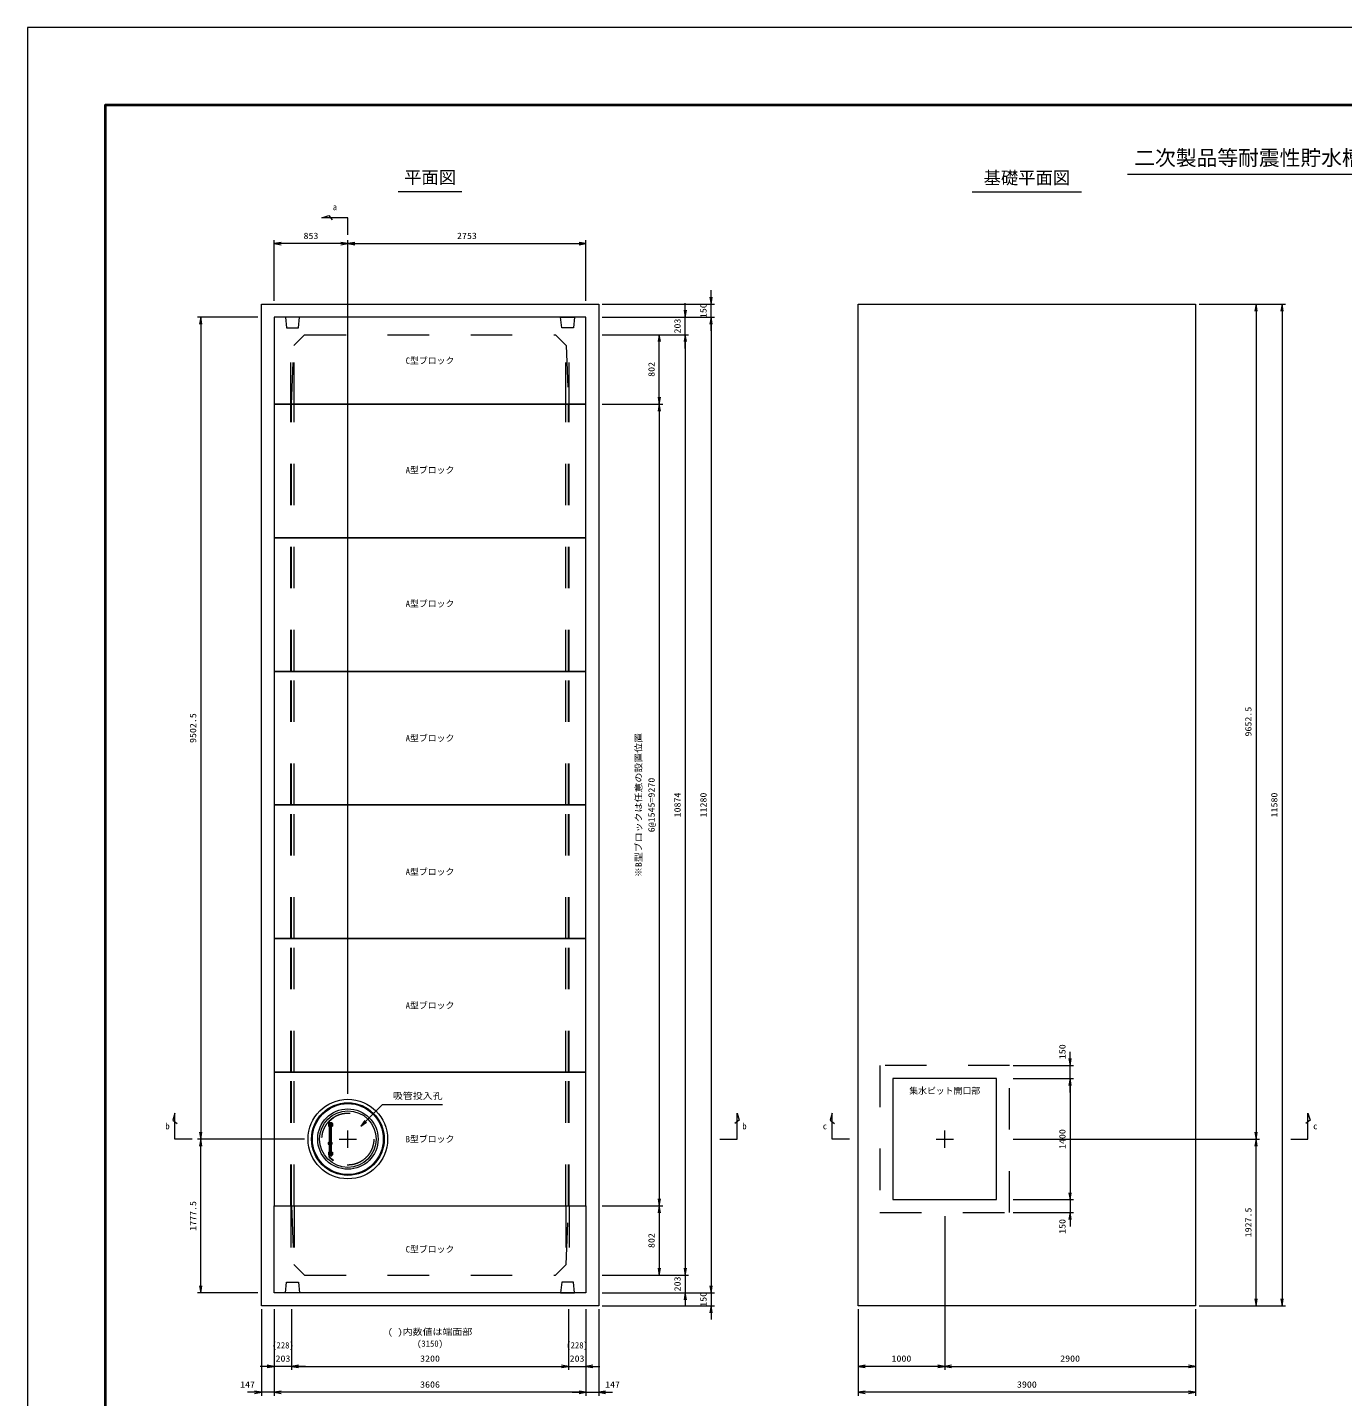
# Model space of a CAD drawing. Units: millimetres at full size. Extents: x 0 to 33600, y -83280 to -59520.
# Drawn here: x 0 to 15205, y -75350 to -59520 of the extents above; entities that cross this region are included whole.
import ezdxf
from ezdxf.enums import TextEntityAlignment as Align

# ---------------------------------------------------------------- set-up
doc = ezdxf.new("R2010")
doc.units = ezdxf.units.MM
doc.header["$LTSCALE"] = 80.0044
doc.header["$PDMODE"] = 32
doc.header["$PDSIZE"] = 40
doc.linetypes.add('CHAIN', pattern=[18.5, 12, -1.5, 3.5, -1.5])
doc.linetypes.add('DASHED_SPACED', pattern=[12, 6, -6])
for name, color, linetype, lineweight in [('0_2', 4, 'Continuous', 13), ('Defpoints_5', 5, 'Continuous', 13), ('FRP', 4, 'DASHED_SPACED', 13), ('図枠', 1, 'Continuous', 40), ('寸法', 6, 'Continuous', 13), ('文字', 2, 'Continuous', 13)]:
    doc.layers.add(name, color=color, linetype=linetype, lineweight=lineweight)
doc.styles.add('ＭＳ ゴシック', font='')
doc.styles.get('ＭＳ ゴシック').set_extended_font_data('MS Gothic')

# ---------------------------------------------------------------- blocks, each defined once
blk = doc.blocks.new('open_arrow')
at = {"color": 0, "linetype": 'Continuous', "lineweight": -2}
blk.add_lwpolyline([(7.5, 1.25), (0, 0), (7.5, -1.25)], dxfattribs=at)

msp = doc.modelspace()

# ---------------------------------------------------------------- linework, layer by layer
at = {"layer": '0_2', "linetype": 'DASHED_SPACED'}
for p, q in [((3045, -63875), (3045, -62995)), ((3085, -63875), (3085, -62995)), ((6225, -63875), (6225, -62995)), ((6265, -63875), (6265, -62995)), ((3045, -66965), (3045, -63875)), ((3085, -66965), (3085, -63875)), ((6225, -66965), (6225, -63875)), ((6265, -66965), (6265, -63875)), ((3045, -68510), (3045, -66965)), ((3085, -68510), (3085, -66965)), ((6225, -68510), (6225, -66965)), ((6265, -68510), (6265, -66965)), ((3045, -70055), (3045, -68510)), ((3085, -70055), (3085, -68510)), ((6225, -70055), (6225, -68510)), ((6265, -70055), (6265, -68510)), ((3045, -71600), (3045, -70055)), ((3085, -71600), (3085, -70055)), ((6225, -71600), (6225, -70055)), ((6265, -71600), (6265, -70055)), ((3045, -73145), (3045, -71600)), ((3085, -73145), (3085, -71600)), ((6225, -73145), (6225, -71600)), ((6265, -73145), (6265, -71600)), ((3045, -73145), (3045, -74025)), ((3085, -73145), (3085, -74025)), ((6225, -73145), (6225, -74025)), ((6265, -73145), (6265, -74025))]:
    msp.add_line(p, q, dxfattribs=at)
at = {"layer": '0_2', "color": 3, "linetype": 'DASHED_SPACED'}
for p, q in [((3055, -66965), (3055, -63875)), ((6255, -66965), (6255, -63875)), ((3055, -68510), (3055, -66965)), ((6255, -68510), (6255, -66965)), ((3055, -70055), (3055, -68510)), ((6255, -70055), (6255, -68510)), ((3055, -71600), (3055, -70055)), ((6255, -71600), (6255, -70055)), ((3055, -73145), (3055, -71600)), ((6255, -73145), (6255, -71600))]:
    msp.add_line(p, q, dxfattribs=at)
at = {"layer": '0_2', "color": 2, "linetype": 'CHAIN'}
for p, q in [((3705, -72472.5), (3705, -72272.5)), ((10605, -72472.5), (10605, -72272.5)), ((3605, -72372.5), (3805, -72372.5)), ((10505, -72372.5), (10705, -72372.5))]:
    msp.add_line(p, q, dxfattribs=at)
at = {"layer": '0_2', "color": 7}
for points in [[(2705, -62720), (6605, -62720), (6605, -74300), (2705, -74300)], [(9605, -62720), (13505, -62720), (13505, -74300), (9605, -74300)], [(10005, -73072.5), (11205, -73072.5), (11205, -71672.5), (10005, -71672.5)]]:
    msp.add_lwpolyline(points, close=True, dxfattribs=at)
at = {"layer": '0_2', "color": 3}
for points in [[(2852, -63875), (6458, -63875), (6458, -62870), (2852, -62870)], [(6458, -65420), (6458, -63875), (2852, -63875), (2852, -65420)], [(6458, -66965), (6458, -65420), (2852, -65420), (2852, -66965)], [(6458, -68510), (6458, -66965), (2852, -66965), (2852, -68510)], [(6458, -70055), (6458, -68510), (2852, -68510), (2852, -70055)], [(6458, -71600), (6458, -70055), (2852, -70055), (2852, -71600)], [(6458, -73145), (6458, -71600), (2852, -71600), (2852, -73145)], [(2852, -73145), (6458, -73145), (6458, -74150), (2852, -74150)]]:
    msp.add_lwpolyline(points, close=True, dxfattribs=at)
at = {"layer": '0_2', "linetype": 'DASHED_SPACED'}
for points in [[(2985, -62870), (2997.5, -62995), (3132.5, -62995), (3145, -62870)], [(6325, -62870), (6312.5, -62995), (6177.5, -62995), (6165, -62870)], [(2985, -74150), (2997.5, -74025), (3132.5, -74025), (3145, -74150)], [(6325, -74150), (6312.5, -74025), (6177.5, -74025), (6165, -74150)]]:
    msp.add_lwpolyline(points, close=True, dxfattribs=at)
at = {"layer": '0_2', "color": 3, "linetype": 'DASHED_SPACED'}
for points in [[(3055, -63875), (3080, -63198), (3205, -63073), (6105, -63073), (6230, -63198), (6255, -63875)], [(3055, -73145), (3080, -73822), (3205, -73947), (6105, -73947), (6230, -73822), (6255, -73145)]]:
    msp.add_lwpolyline(points, dxfattribs=at)
at = {"layer": '0_2', "color": 7, "linetype": 'DASHED_SPACED'}
msp.add_lwpolyline([(9855, -73222.5), (11355, -73222.5), (11355, -71522.5), (9855, -71522.5)], close=True, dxfattribs=at)
at = {"layer": '0_2', "color": 3}
for radius in [460, 420]:
    msp.add_circle((3705, -72372.5), radius, dxfattribs=at)
at = {"layer": '0_2'}
for radius in [410, 349, 327]:
    msp.add_circle((3705, -72372.5), radius, dxfattribs=at)
at = {"layer": '0_2', "color": 3, "linetype": 'DASHED_SPACED'}
msp.add_circle((3705, -72372.5), 300, dxfattribs=at)
at = {"layer": 'Defpoints_5'}
msp.add_lwpolyline([(0, -83280), (33600, -83280), (33600, -59520), (0, -59520)], close=True, dxfattribs=at)
at = {"layer": 'FRP'}
for p, q in [((3487.09, -72180.41), (3489.03, -72186.23)), ((3536.43, -72124.34), (3487.84, -72165)), ((3489.03, -72183.56), (3489.03, -72188.56)), ((3489.03, -72183.56), (3520.12, -72183.56)), ((3539.32, -72127.79), (3490.73, -72168.46)), ((3494.58, -72179.06), (3520.12, -72179.06)), ((3514, -72183.56), (3510.95, -72186.61)), ((3511, -72183.56), (3511, -72188.56)), ((3520.12, -72179.06), (3520.12, -72183.56)), ((3536.43, -72124.34), (3539.32, -72127.79)), ((3480, -72188.56), (3526, -72188.56)), ((3480, -72188.56), (3480, -72190.56)), ((3480, -72190.56), (3526, -72190.56)), ((3480, -72190.56), (3480, -72222.56)), ((3480, -72201.29), (3514.95, -72201.29)), ((3480, -72222.56), (3488.9, -72222.56)), ((3489, -72192.75), (3489, -72197.45)), ((3489, -72201.29), (3489, -72543.71)), ((3511, -72192.75), (3511, -72197.45)), ((3511, -72201.29), (3511, -72543.71)), ((3511, -72222.56), (3526, -72222.56)), ((3514.95, -72190.56), (3514.95, -72201.29)), ((3526, -72190.56), (3526, -72222.56)), ((3526, -72203.56), (3528, -72203.56)), ((3528, -72190.56), (3528, -72203.56)), ((3480, -72522.44), (3488.9, -72522.44)), ((3480, -72522.44), (3480, -72554.44)), ((3480, -72543.71), (3514.95, -72543.71)), ((3480, -72554.44), (3526, -72554.44)), ((3480, -72554.44), (3480, -72556.44)), ((3480, -72556.44), (3526, -72556.44)), ((3489.03, -72558.77), (3487.09, -72564.59)), ((3487.84, -72580), (3536.43, -72620.66)), ((3489, -72547.55), (3489, -72552.25)), ((3489.03, -72556.44), (3489.03, -72561.44)), ((3489.03, -72561.44), (3520.12, -72561.44)), ((3490.73, -72576.54), (3539.32, -72617.21)), ((3494.58, -72565.94), (3520.12, -72565.94)), ((3510.95, -72558.39), (3514, -72561.44)), ((3511, -72522.44), (3526, -72522.44)), ((3511, -72547.55), (3511, -72552.25)), ((3511, -72556.44), (3511, -72561.44)), ((3514.95, -72543.71), (3514.95, -72554.44)), ((3520.12, -72561.44), (3520.12, -72565.94)), ((3526, -72522.44), (3526, -72554.44)), ((3526, -72541.44), (3528, -72541.44)), ((3528, -72541.44), (3528, -72554.44)), ((3539.32, -72617.21), (3536.43, -72620.66))]:
    msp.add_line(p, q, dxfattribs=at)
at = {"layer": 'FRP', "linetype": 'CHAIN'}
msp.add_line((3500, -72209.6), (3500, -72535.26), dxfattribs=at)
at = {"layer": 'FRP'}
for centre, radius, start, end in [((3494.59, -72173.06), 10.5, 129.92782, 270), ((3494.58, -72173.06), 6, 129.92906, 270), ((3526, -72190.56), 2, 0, 90), ((3494.59, -72571.94), 10.5, 90, 230.07217), ((3494.58, -72571.94), 6, 90, 230.07093), ((3526, -72554.44), 2, 270, 0)]:
    msp.add_arc(centre, radius, start, end, dxfattribs=at)
msp.add_point((3500, -72422.5), dxfattribs=at)
at = {"layer": '図枠'}
msp.add_lwpolyline([(900, -82380), (32700, -82380), (32700, -60420), (900, -60420)], close=True, dxfattribs=at)
at = {"layer": '寸法'}
for p, q in [((2852, -62680), (2852, -61980)), ((3705, -62020), (2852, -62020)), ((3705, -71850.67), (3705, -61980)), ((3705, -71850.67), (3705, -61980)), ((3705, -62020), (6458, -62020)), ((6458, -62680), (6458, -61980)), ((7905, -63030), (7905, -62560)), ((6645, -62720), (7945, -62720)), ((7605, -63233), (7605, -62710)), ((13545, -62720), (14245, -62720)), ((13545, -62720), (14545, -62720)), ((14205, -62720), (14205, -72372.5)), ((14505, -62720), (14505, -74300)), ((2665, -62870), (1965, -62870)), ((2005, -62870), (2005, -72372.5)), ((6645, -62870), (7945, -62870)), ((6645, -62870), (7645, -62870)), ((6645, -62870), (7945, -62870)), ((7905, -62870), (7905, -74150)), ((6645, -63073), (7645, -63073)), ((6645, -63073), (7345, -63073)), ((6645, -63073), (7645, -63073)), ((7305, -63875), (7305, -63073)), ((7605, -63073), (7605, -73947)), ((6645, -63875), (7345, -63875)), ((6645, -63875), (7345, -63875)), ((7305, -63875), (7305, -73145)), ((12055, -71832.5), (12055, -71362.5)), ((11395, -71522.5), (12095, -71522.5)), ((11395, -71672.5), (12095, -71672.5)), ((11395, -71672.5), (12095, -71672.5)), ((12055, -71672.5), (12055, -73072.5)), ((3165, -72372.5), (1965, -72372.5)), ((3205, -72372.5), (1965, -72372.5)), ((2005, -74150), (2005, -72372.5)), ((11395, -72372.5), (14245, -72372.5)), ((11435, -72372.5), (14245, -72372.5)), ((14205, -74300), (14205, -72372.5)), ((12055, -72912.5), (12055, -73382.5)), ((11395, -73072.5), (12095, -73072.5)), ((11395, -73072.5), (12095, -73072.5)), ((6645, -73145), (7345, -73145)), ((6645, -73145), (7345, -73145)), ((7305, -73145), (7305, -73947)), ((10605, -73262.5), (10605, -75040)), ((10605, -73262.5), (10605, -75040)), ((11395, -73222.5), (12095, -73222.5)), ((7605, -73787), (7605, -74310)), ((6645, -73947), (7645, -73947)), ((6645, -73947), (7345, -73947)), ((6645, -73947), (7645, -73947)), ((7905, -73990), (7905, -74460)), ((2665, -74150), (1965, -74150)), ((6645, -74150), (7945, -74150)), ((6645, -74150), (7645, -74150)), ((6645, -74150), (7945, -74150)), ((2705, -74340), (2705, -75340)), ((2852, -74340), (2852, -75340)), ((2852, -74340), (2852, -75040)), ((2852, -74340), (2852, -75340)), ((3055, -74340), (3055, -75040)), ((3055, -74340), (3055, -75040)), ((6255, -74340), (6255, -75040)), ((6255, -74340), (6255, -75040)), ((6458, -74340), (6458, -75340)), ((6458, -74340), (6458, -75040)), ((6458, -74340), (6458, -75340)), ((6605, -74340), (6605, -75340)), ((6645, -74300), (7945, -74300)), ((9605, -74340), (9605, -75040)), ((9605, -74340), (9605, -75340)), ((13505, -74340), (13505, -75040)), ((13505, -74340), (13505, -75340)), ((13545, -74300), (14245, -74300)), ((13545, -74300), (14545, -74300)), ((3215, -75000), (2692, -75000)), ((3055, -75000), (6255, -75000)), ((6095, -75000), (6618, -75000)), ((10605, -75000), (9605, -75000)), ((10605, -75000), (13505, -75000)), ((3012, -75300), (2545, -75300)), ((6458, -75300), (2852, -75300)), ((6298, -75300), (6765, -75300)), ((13505, -75300), (9605, -75300))]:
    msp.add_line(p, q, dxfattribs=at)
for points in [[(3705, -61920), (3705, -61720), (3405, -61720), (3485, -61695), (3525, -61745)], [(3855, -72222.5), (3911.57, -72165.93), (4105, -71972.5), (4798.33, -71972.5)], [(1905, -72372.5), (1705, -72372.5), (1705, -72072.5), (1680, -72152.5), (1730, -72192.5)], [(8005, -72372.5), (8205, -72372.5), (8205, -72072.5), (8230, -72152.5), (8180, -72192.5)], [(9505, -72372.5), (9305, -72372.5), (9305, -72072.5), (9280, -72152.5), (9330, -72192.5)], [(14605, -72372.5), (14805, -72372.5), (14805, -72072.5), (14830, -72152.5), (14780, -72192.5)]]:
    msp.add_lwpolyline(points, dxfattribs=at)
at = {"layer": '文字'}
for p, q in [((21663.66, -61220), (12716.67, -61220)), ((5021.67, -61420), (4288.33, -61420)), ((12188.33, -61425), (10921.67, -61425))]:
    msp.add_line(p, q, dxfattribs=at)

# ---------------------------------------------------------------- block references
at = {"layer": '寸法', "xscale": 10.7, "yscale": 10.7}
for p in [(2852, -62020), (3705, -62020), (3055, -75000), (3055, -75000), (6458, -75000), (9605, -75000), (10605, -75000), (2852, -75300), (2852, -75300), (6605, -75300), (9605, -75300)]:
    msp.add_blockref('open_arrow', p, dxfattribs=at)
for p, rotation in [((3705, -62020), 180), ((6458, -62020), 180), ((7905, -62720), 90), ((7605, -62870), 90), ((14205, -62720), 270), ((14505, -62720), 270), ((2005, -62870), 270), ((7905, -62870), 270), ((7905, -62870), 270), ((7305, -63073), 270), ((7605, -63073), 270), ((7605, -63073), 270), ((7305, -63875), 90), ((7305, -63875), 270), ((12055, -71522.5), 90), ((12055, -71672.5), 270), ((12055, -71672.5), 270), ((3855, -72222.5), 45), ((2005, -72372.5), 90), ((14205, -72372.5), 90), ((2005, -72372.5), 270), ((14205, -72372.5), 270), ((7305, -73145), 90), ((12055, -73072.5), 90), ((12055, -73072.5), 90), ((7305, -73145), 270), ((12055, -73222.5), 270), ((7305, -73947), 90), ((7605, -73947), 90), ((7605, -73947), 90), ((2005, -74150), 90), ((7905, -74150), 90), ((7905, -74150), 90), ((7605, -74150), 270), ((14205, -74300), 90), ((14505, -74300), 90), ((7905, -74300), 270), ((2852, -75000), 180), ((6255, -75000), 180), ((6255, -75000), 180), ((10605, -75000), 180), ((13505, -75000), 180), ((2705, -75300), 180), ((6458, -75300), 180), ((6458, -75300), 180), ((13505, -75300), 180)]:
    msp.add_blockref('open_arrow', p, dxfattribs=dict(at, rotation=rotation))

# ---------------------------------------------------------------- texts
at = {"layer": '寸法', "color": 3, "style": 'ＭＳ ゴシック'}
for s, p in [('a', (3555, -61560)), ('(228)', (2955, -74720)), ('(3150)', (4655, -74700)), ('(228)', (6355, -74720))]:
    msp.add_text(s, height=73.31, dxfattribs=at).set_placement(p, align=Align.TOP_CENTER)
at = {"layer": '寸法', "style": 'ＭＳ ゴシック', "width": 1.15}
for s, p in [('853', (3278.5, -61930)), ('2753', (5081.5, -61930)), ('203', (2955, -74910)), ('3200', (4655, -74910)), ('203', (6355, -74910)), ('1000', (10105, -74910)), ('2900', (12055, -74910)), ('147', (2545, -75210)), ('3606', (4655, -75210)), ('147', (6765, -75210)), ('3900', (11555, -75210))]:
    msp.add_text(s, height=73.31, dxfattribs=at).set_placement(p, align=Align.MIDDLE_CENTER)
for s, p in [('150', (7815, -62795)), ('203', (7515, -62973)), ('802', (7215, -63474)), ('9652.5', (14115, -67546.25)), ('9502.5', (1915, -67621.25)), ('6@1545=9270', (7215, -68510)), ('10874', (7515, -68510)), ('11280', (7815, -68510)), ('11580', (14415, -68510)), ('150', (11965, -71362.5)), ('1400', (11965, -72372.5)), ('1777.5', (1915, -73261.25)), ('1927.5', (14115, -73336.25)), ('150', (11965, -73382.5)), ('802', (7215, -73546)), ('203', (7515, -74047)), ('150', (7815, -74225))]:
    msp.add_text(s, height=73.31, rotation=90, dxfattribs=at).set_placement(p, align=Align.MIDDLE_CENTER)
at = {"layer": '寸法', "color": 3, "style": 'ＭＳ ゴシック', "width": 1.15}
msp.add_text('※B型ブロックは任意の設置位置', height=73.31, rotation=90, dxfattribs=at).set_placement((7125, -68510), align=Align.BOTTOM_CENTER)
at = {"layer": '寸法', "style": 'ＭＳ ゴシック', "width": 1.15}
msp.add_text('吸管投入孔', height=73.31, dxfattribs=at).set_placement((4225, -71932.5), align=Align.BOTTOM_LEFT)
at = {"layer": '寸法', "color": 3, "style": 'ＭＳ ゴシック'}
for s, p in [('b', (1645, -72222.5)), ('c', (9245, -72222.5))]:
    msp.add_text(s, height=73.31, dxfattribs=at).set_placement(p, align=Align.MIDDLE_RIGHT)
for s, p in [('b', (8265, -72222.5)), ('c', (14865, -72222.5))]:
    msp.add_text(s, height=73.31, dxfattribs=at).set_placement(p, align=Align.MIDDLE_LEFT)
at = {"layer": '寸法', "color": 3, "style": 'ＭＳ ゴシック', "width": 1.15}
msp.add_text('( )内数値は端面部', height=73.31, dxfattribs=at).set_placement((4655, -74660), align=Align.BOTTOM_CENTER)
at = {"layer": '文字', "style": 'ＭＳ ゴシック'}
msp.add_text('二次製品等耐震性貯水槽 一般構造図（吸管投入孔１箇所）', height=176, dxfattribs=at).set_placement((12796.67, -60940), align=Align.TOP_LEFT)
for s, p in [('平面図', (4655, -61180)), ('基礎平面図', (11555, -61185))]:
    msp.add_text(s, height=146.6, dxfattribs=at).set_placement(p, align=Align.TOP_CENTER)
for s, p in [('C型ブロック', (4655, -63373)), ('A型ブロック', (4655, -64637.72)), ('A型ブロック', (4655, -66182.72)), ('A型ブロック', (4655, -67737.5)), ('A型ブロック', (4655, -69282.5)), ('A型ブロック', (4655, -70827.5)), ('B型ブロック', (4655, -72372.5)), ('C型ブロック', (4655, -73647))]:
    msp.add_text(s, height=73.31, dxfattribs=at).set_placement(p, align=Align.MIDDLE_CENTER)
msp.add_text('集水ピット開口部', height=73.31, dxfattribs=at).set_placement((10605, -71872.5), align=Align.BOTTOM_CENTER)

doc.saveas('drawing.dxf')
